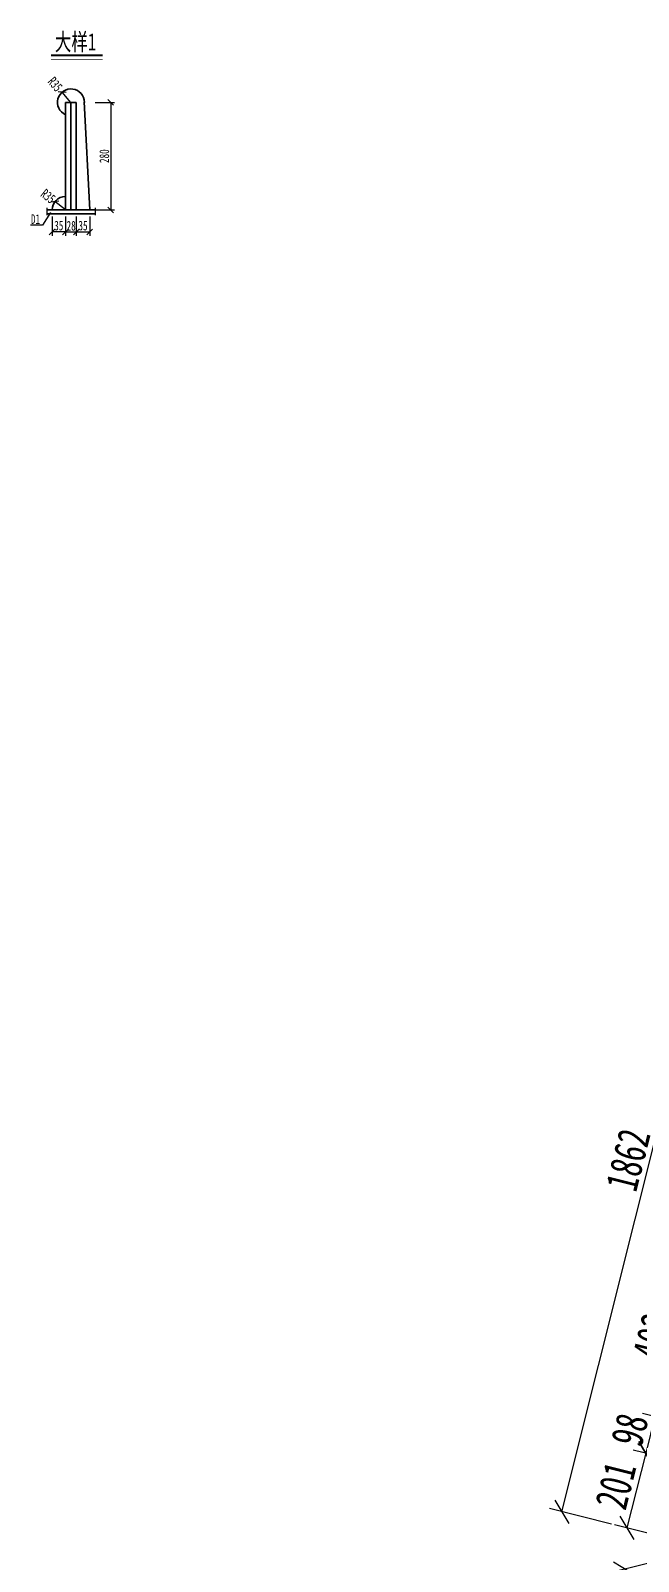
# Model space of a CAD drawing. Header units: millimetres. Extents: x -450182 to -147179, y 306993 to 695793.
# Drawn here: x -180509 to -178927, y 354258 to 358245 of the extents above; entities that cross this region are included whole.
import ezdxf

# ---------------------------------------------------------------- set-up
doc = ezdxf.new("R2010")
doc.units = ezdxf.units.MM
doc.header["$PDMODE"] = 34
doc.layers.get('Defpoints').update_dxf_attribs({"color": 8})
for name, color, linetype, lineweight in [('加粗线', 6, 'Continuous', 25), ('标注', 4, 'Continuous', 13), ('细线', 4, 'Continuous', 15), ('钢板粗线', 1, 'Continuous', 25)]:
    doc.layers.add(name, color=color, linetype=linetype, lineweight=lineweight)
doc.styles.add('111', font='仿宋_GB2312.ttf', dxfattribs={"width": 0.7})
doc.styles.get("Standard").update_dxf_attribs({"font": '仿宋_GB2312.ttf'})
doc.dimstyles.new('200', dxfattribs={"dimscale": 0, "dimtxt": 2.5, "dimasz": 1.5, "dimexe": 1, "dimexo": 1, "dimgap": 0.4, "dimtad": 1, "dimdec": 0, "dimdsep": 46, "dimtxsty": '111', "dimblk": 'OBLIQUE', "dimcen": 0, "dimclrd": 256, "dimclre": 256, "dimclrt": 256, "dimadec": 1, "dimazin": 2, "dimtfac": 1, "dimtdec": 0, "dimtmove": 2, "dimatfit": 3, "dimfxl": 4, "dimfxlon": 1, "dimtolj": 1, "dimlwd": -1, "dimlwe": -1, "dimarcsym": 0})

# ---------------------------------------------------------------- blocks, each defined once
blk = doc.blocks.new('_Oblique')
at = {"color": 0, "linetype": 'ByBlock', "lineweight": -2}
blk.add_line((-0.5, -0.5), (0.5, 0.5), dxfattribs=at)
blk = doc.blocks.new('*D193')
at = {"layer": 'Defpoints', "color": 0, "transparency": 16777216}
for p in [(-180389.9, 358057.9), (-180389.9, 357777.9), (-180300.3, 357777.9)]:
    blk.add_point(p, dxfattribs=at)
at = {"layer": '标注', "transparency": 16777216}
for p, q in [((-180340.3, 358057.9), (-180290.3, 358057.9)), ((-180300.3, 358057.9), (-180300.3, 357777.9)), ((-180340.3, 357777.9), (-180290.3, 357777.9))]:
    blk.add_line(p, q, dxfattribs=at)
at = {"layer": '标注', "transparency": 16777216, "xscale": 14.99999999999996, "yscale": 14.99999999999996, "zscale": 14.99999999999996}
for p, rotation in [((-180300.3, 358057.9), 90), ((-180300.3, 357777.9), 270)]:
    blk.add_blockref('_Oblique', p, dxfattribs=dict(at, rotation=rotation))
at = {"layer": '标注', "transparency": 16777216, "insert": (-180316.8, 357917.9), "char_height": 25, "attachment_point": 5, "rotation": 90, "style": '111'}
blk.add_mtext('\\A1;280', dxfattribs=at)
blk = doc.blocks.new('*D194')
at = {"layer": 'Defpoints', "color": 0, "transparency": 16777216}
for p in [(-180389.9, 357777.9), (-180354.9, 357777.9), (-180354.9, 357720.4)]:
    blk.add_point(p, dxfattribs=at)
at = {"layer": '标注', "transparency": 16777216}
for p, q in [((-180389.9, 357760.4), (-180389.9, 357710.4)), ((-180354.9, 357760.4), (-180354.9, 357710.4)), ((-180389.9, 357720.4), (-180354.9, 357720.4))]:
    blk.add_line(p, q, dxfattribs=at)
at = {"layer": '标注', "transparency": 16777216, "xscale": 14.99999999999996, "yscale": 14.99999999999996, "zscale": 14.99999999999996, "rotation": 180}
blk.add_blockref('_Oblique', (-180389.9, 357720.4), dxfattribs=at)
at = {"layer": '标注', "transparency": 16777216, "xscale": 14.99999999999996, "yscale": 14.99999999999996, "zscale": 14.99999999999996}
blk.add_blockref('_Oblique', (-180354.9, 357720.4), dxfattribs=at)
at = {"layer": '标注', "transparency": 16777216, "insert": (-180372.4, 357736.9), "char_height": 25, "attachment_point": 5, "style": '111'}
blk.add_mtext('\\A1;35', dxfattribs=at)
blk = doc.blocks.new('*D195')
at = {"layer": 'Defpoints', "color": 0, "transparency": 16777216}
for p in [(-180417.9, 357777.9), (-180389.9, 357777.9), (-180389.9, 357720.4)]:
    blk.add_point(p, dxfattribs=at)
at = {"layer": '标注', "transparency": 16777216}
for p, q in [((-180417.9, 357760.4), (-180417.9, 357710.4)), ((-180389.9, 357760.4), (-180389.9, 357710.4)), ((-180417.9, 357720.4), (-180432.9, 357720.4)), ((-180417.9, 357720.4), (-180389.9, 357720.4)), ((-180389.9, 357720.4), (-180374.9, 357720.4))]:
    blk.add_line(p, q, dxfattribs=at)
at = {"layer": '标注', "transparency": 16777216, "xscale": 14.99999999999996, "yscale": 14.99999999999996, "zscale": 14.99999999999996}
blk.add_blockref('_Oblique', (-180417.9, 357720.4), dxfattribs=at)
at = {"layer": '标注', "transparency": 16777216, "xscale": 14.99999999999996, "yscale": 14.99999999999996, "zscale": 14.99999999999996, "rotation": 180}
blk.add_blockref('_Oblique', (-180389.9, 357720.4), dxfattribs=at)
at = {"layer": '标注', "transparency": 16777216, "insert": (-180403.3, 357736.5), "char_height": 25, "attachment_point": 5, "style": '111'}
blk.add_mtext('\\A1;28', dxfattribs=at)
blk = doc.blocks.new('*D196')
at = {"layer": 'Defpoints', "color": 0, "transparency": 16777216}
for p in [(-180452.9, 357777.9), (-180417.9, 357777.9), (-180452.9, 357720.4)]:
    blk.add_point(p, dxfattribs=at)
at = {"layer": '标注', "transparency": 16777216}
for p, q in [((-180452.9, 357760.4), (-180452.9, 357710.4)), ((-180417.9, 357760.4), (-180417.9, 357710.4)), ((-180417.9, 357720.4), (-180452.9, 357720.4))]:
    blk.add_line(p, q, dxfattribs=at)
at = {"layer": '标注', "transparency": 16777216, "xscale": 14.99999999999996, "yscale": 14.99999999999996, "zscale": 14.99999999999996, "rotation": 180}
blk.add_blockref('_Oblique', (-180452.9, 357720.4), dxfattribs=at)
at = {"layer": '标注', "transparency": 16777216, "xscale": 14.99999999999996, "yscale": 14.99999999999996, "zscale": 14.99999999999996}
blk.add_blockref('_Oblique', (-180417.9, 357720.4), dxfattribs=at)
at = {"layer": '标注', "transparency": 16777216, "insert": (-180435.4, 357736.9), "char_height": 25, "attachment_point": 5, "style": '111'}
blk.add_mtext('\\A1;35', dxfattribs=at)
blk = doc.blocks.new('*D197')
at = {"layer": 'Defpoints', "color": 0, "transparency": 16777216}
for p in [(-180445.4, 357799.6), (-180417.9, 357777.9)]:
    blk.add_point(p, dxfattribs=at)
at = {"layer": '标注', "transparency": 16777216}
blk.add_line((-180417.9, 357777.9), (-180445.4, 357799.6), dxfattribs=at)
at = {"layer": '标注', "transparency": 16777216, "xscale": 14.99999999999996, "yscale": 14.99999999999996, "zscale": 14.99999999999996, "rotation": 141.8069079756408}
blk.add_blockref('_Oblique', (-180445.4, 357799.6), dxfattribs=at)
at = {"layer": '标注', "transparency": 16777216, "insert": (-180463.2, 357813.5), "char_height": 25, "attachment_point": 5, "rotation": 321.8069, "style": '111'}
blk.add_mtext('\\A1;R35', dxfattribs=at)
blk = doc.blocks.new('*D198')
at = {"layer": 'Defpoints', "color": 0, "transparency": 16777216}
for p in [(-180426.6, 358084.6), (-180403.9, 358057.9)]:
    blk.add_point(p, dxfattribs=at)
at = {"layer": '标注', "transparency": 16777216}
blk.add_line((-180403.9, 358057.9), (-180426.6, 358084.6), dxfattribs=at)
at = {"layer": '标注', "transparency": 16777216, "xscale": 14.99999999999996, "yscale": 14.99999999999996, "zscale": 14.99999999999996, "rotation": 130.3547048949443}
blk.add_blockref('_Oblique', (-180426.6, 358084.6), dxfattribs=at)
at = {"layer": '标注', "transparency": 16777216, "insert": (-180444.9, 358105.2), "char_height": 25, "attachment_point": 5, "rotation": 310.3547, "style": '111'}
blk.add_mtext('\\A1;R35', dxfattribs=at)
blk = doc.blocks.new('*D376')
at = {"layer": 'Defpoints', "color": 0, "transparency": 16777216}
for p in [(-178574.4, 354972.2), (-178884.1, 354635.2), (-178671.9, 354582.2)]:
    blk.add_point(p, dxfattribs=at)
at = {"layer": '标注', "transparency": 16777216}
for p, q in [((-178786.6, 355025.2), (-178884.1, 354635.2)), ((-178657.2, 354992.9), (-178818.9, 355033.3)), ((-178754.7, 354602.9), (-178916.4, 354643.3))]:
    blk.add_line(p, q, dxfattribs=at)
at = {"layer": '标注', "transparency": 16777216, "xscale": 49.99999999999994, "yscale": 49.99999999999994, "zscale": 49.99999999999994}
for p, rotation in [((-178786.6, 355025.2), 75.96375653207751), ((-178884.1, 354635.2), 255.9637565320776)]:
    blk.add_blockref('_Oblique', p, dxfattribs=dict(at, rotation=rotation))
at = {"layer": '标注', "transparency": 16777216, "insert": (-178888.7, 354843.6), "char_height": 83.33, "attachment_point": 5, "rotation": 75.9638, "style": '111'}
blk.add_mtext('\\A1;402', dxfattribs=at)
blk = doc.blocks.new('*D377')
at = {"layer": 'Defpoints', "color": 0, "transparency": 16777216}
for p in [(-178671.9, 354582.2), (-178907.8, 354540.2), (-178695.7, 354487.1)]:
    blk.add_point(p, dxfattribs=at)
at = {"layer": '标注', "transparency": 16777216}
for p, q in [((-178754.7, 354602.9), (-178916.4, 354643.3)), ((-178884.1, 354635.2), (-178907.8, 354540.2)), ((-178778.5, 354507.8), (-178940.2, 354548.2))]:
    blk.add_line(p, q, dxfattribs=at)
at = {"layer": '标注', "transparency": 16777216, "xscale": 49.99999999999994, "yscale": 49.99999999999994, "zscale": 49.99999999999994}
for p, rotation in [((-178884.1, 354635.2), 75.96375653208997), ((-178907.8, 354540.2), 255.96375653209)]:
    blk.add_blockref('_Oblique', p, dxfattribs=dict(at, rotation=rotation))
at = {"layer": '标注', "transparency": 16777216, "insert": (-178949.3, 354601), "char_height": 83.33, "attachment_point": 5, "rotation": 75.9638, "style": '111'}
blk.add_mtext('\\A1;98', dxfattribs=at)
blk = doc.blocks.new('*D378')
at = {"layer": 'Defpoints', "color": 0, "transparency": 16777216}
for p in [(-178695.7, 354487.1), (-178956.6, 354345.2), (-178744.4, 354292.1)]:
    blk.add_point(p, dxfattribs=at)
at = {"layer": '标注', "transparency": 16777216}
for p, q in [((-178907.8, 354540.2), (-178956.6, 354345.2)), ((-178778.5, 354507.8), (-178940.2, 354548.2)), ((-178827.2, 354312.8), (-178988.9, 354353.2))]:
    blk.add_line(p, q, dxfattribs=at)
at = {"layer": '标注', "transparency": 16777216, "xscale": 49.99999999999994, "yscale": 49.99999999999994, "zscale": 49.99999999999994}
for p, rotation in [((-178907.8, 354540.2), 75.96375653207352), ((-178956.6, 354345.2), 255.9637565320735)]:
    blk.add_blockref('_Oblique', p, dxfattribs=dict(at, rotation=rotation))
at = {"layer": '标注', "transparency": 16777216, "insert": (-178985.6, 354456), "char_height": 83.33, "attachment_point": 5, "rotation": 75.9638, "style": '111'}
blk.add_mtext('\\A1;201', dxfattribs=at)
blk = doc.blocks.new('*D379')
at = {"layer": 'Defpoints', "color": 0, "transparency": 16777216}
for p in [(-178744.4, 354292.1), (-178695.7, 354097.1), (-178912.8, 354042.8)]:
    blk.add_point(p, dxfattribs=at)
at = {"layer": '标注', "transparency": 16777216}
for p, q in [((-178832.2, 354270.2), (-178993.9, 354229.7)), ((-178961.6, 354237.8), (-178912.8, 354042.8)), ((-178783.5, 354075.2), (-178945.2, 354034.7))]:
    blk.add_line(p, q, dxfattribs=at)
at = {"layer": '标注', "transparency": 16777216, "xscale": 49.99999999999994, "yscale": 49.99999999999994, "zscale": 49.99999999999994}
for p, rotation in [((-178961.6, 354237.8), 104.0362434679345), ((-178912.8, 354042.8), 284.0362434679345)]:
    blk.add_blockref('_Oblique', p, dxfattribs=dict(at, rotation=rotation))
at = {"layer": '标注', "transparency": 16777216, "insert": (-178883.8, 354153.7), "char_height": 83.33, "attachment_point": 5, "rotation": 284.0362, "style": '111'}
blk.add_mtext('\\A1;201', dxfattribs=at)
blk = doc.blocks.new('*D386')
at = {"layer": 'Defpoints', "color": 0, "transparency": 16777216}
for p in [(-178744.4, 354292.1), (-179132, 354195.2), (-178292.9, 352486.1)]:
    blk.add_point(p, dxfattribs=at)
at = {"layer": '标注', "transparency": 16777216}
for p, q in [((-179002.7, 354227.6), (-179164.3, 354187.1)), ((-178680.5, 352389.2), (-179132, 354195.2)), ((-178551.2, 352421.6), (-178712.8, 352381.1))]:
    blk.add_line(p, q, dxfattribs=at)
at = {"layer": '标注', "transparency": 16777216, "xscale": 49.99999999999994, "yscale": 49.99999999999994, "zscale": 49.99999999999994}
for p, rotation in [((-179132, 354195.2), 104.036243467926), ((-178680.5, 352389.2), 284.036243467926)]:
    blk.add_blockref('_Oblique', p, dxfattribs=dict(at, rotation=rotation))
at = {"layer": '标注', "transparency": 16777216, "insert": (-178852.9, 353305.6), "char_height": 83.33, "attachment_point": 5, "rotation": 284.0362, "style": '111'}
blk.add_mtext('\\A1;1862', dxfattribs=at)
blk = doc.blocks.new('*D387')
at = {"layer": 'Defpoints', "color": 0, "transparency": 16777216}
for p in [(-178674.3, 356193.5), (-178292.9, 356098.1), (-178744.4, 354292.1)]:
    blk.add_point(p, dxfattribs=at)
at = {"layer": '标注', "transparency": 16777216}
for p, q in [((-179125.8, 354387.5), (-178674.3, 356193.5)), ((-178544.9, 356161.1), (-178706.6, 356201.5)), ((-178996.4, 354355.1), (-179158.1, 354395.5))]:
    blk.add_line(p, q, dxfattribs=at)
at = {"layer": '标注', "transparency": 16777216, "xscale": 49.99999999999994, "yscale": 49.99999999999994, "zscale": 49.99999999999994}
for p, rotation in [((-178674.3, 356193.5), 75.96375653207353), ((-179125.8, 354387.5), 255.9637565320735)]:
    blk.add_blockref('_Oblique', p, dxfattribs=dict(at, rotation=rotation))
at = {"layer": '标注', "transparency": 16777216, "insert": (-178953.4, 355303.8), "char_height": 83.33, "attachment_point": 5, "rotation": 75.9638, "style": '111'}
blk.add_mtext('\\A1;1862', dxfattribs=at)

msp = doc.modelspace()

# ---------------------------------------------------------------- linework, layer by layer
at = {"layer": 'Defpoints'}
msp.add_line((-180403.9, 357777.9), (-180403.9, 358057.9), dxfattribs=at)
at = {"layer": '加粗线', "ltscale": 100, "const_width": 5}
msp.add_lwpolyline([(-180456, 358180.3), (-180321.1, 358180.3)], dxfattribs=at)
at = {"layer": '标注'}
for p, q in [((-180457, 357770.8), (-180477.6, 357738.1)), ((-180466.5, 357783.6), (-180466.5, 357764.6)), ((-180340.9, 357783.6), (-180340.9, 357764.6)), ((-180477.6, 357738.1), (-180508.7, 357738.1))]:
    msp.add_line(p, q, dxfattribs=at)
at = {"layer": '细线', "ltscale": 100, "const_width": 1.5}
msp.add_lwpolyline([(-180456, 358170.3), (-180321.1, 358170.3)], dxfattribs=at)
at = {"layer": '钢板粗线'}
for p, q in [((-180417.9, 358057.9), (-180389.9, 358057.9)), ((-180417.9, 357777.9), (-180417.9, 358057.9)), ((-180389.9, 357777.9), (-180389.9, 358057.9)), ((-180354.9, 357777.9), (-180369, 358059.2)), ((-180466.5, 357777.9), (-180340.9, 357777.9)), ((-180466.5, 357767.9), (-180340.9, 357767.9))]:
    msp.add_line(p, q, dxfattribs=at)
for centre, start, end in [((-180403.9, 358057.9), 0, 246.4218), ((-180417.9, 357777.9), 90, 180)]:
    msp.add_arc(centre, 35, start, end, dxfattribs=at)

# ---------------------------------------------------------------- texts
at = {"width": 0.7}
msp.add_text('大样1', height=45, dxfattribs=at).set_placement((-180445.6, 358193.1))
at = {"layer": '标注', "insert": (-180496, 357753.9), "char_height": 25, "attachment_point": 5, "style": '111'}
msp.add_mtext('\\A1;D1', dxfattribs=at)

# ---------------------------------------------------------------- dimensions: what is measured, and where the dimension line sits
at = {"layer": '标注'}
for center, mpoint, picture, middle in [((-180403.9, 358057.9), (-180426.6, 358084.6), '*D198', (-180444.9, 358105.2)), ((-180417.9, 357777.9), (-180445.4, 357799.6), '*D197', (-180463.2, 357813.5))]:
    dim = msp.add_radius_dim(center=center, mpoint=mpoint, dimstyle='200', override={"dimscale": 10, "dimarcsym": 1}, dxfattribs=at)
    dim.commit()
    dim.dimension.update_dxf_attribs({"geometry": picture, "text_midpoint": middle, "dimtype": 164})
dim = msp.add_linear_dim(base=(-180300.3, 357777.9), p1=(-180389.9, 358057.9), p2=(-180389.9, 357777.9), angle=90, dimstyle='200', override={"dimscale": 10, "dimarcsym": 1}, dxfattribs=at)
dim.commit()
dim.dimension.update_dxf_attribs({"geometry": '*D193', "text_midpoint": (-180316.8, 357917.9)})
for base, p1, p2, picture, middle in [((-180452.9, 357720.4), (-180417.9, 357777.9), (-180452.9, 357777.9), '*D196', (-180435.4, 357736.9)), ((-180354.9, 357720.4), (-180389.9, 357777.9), (-180354.9, 357777.9), '*D194', (-180372.4, 357736.9))]:
    dim = msp.add_linear_dim(base=base, p1=p1, p2=p2, dimstyle='200', override={"dimscale": 10, "dimarcsym": 1}, dxfattribs=at)
    dim.commit()
    dim.dimension.update_dxf_attribs({"geometry": picture, "text_midpoint": middle})
dim = msp.add_linear_dim(base=(-180389.9, 357720.4), p1=(-180417.9, 357777.9), p2=(-180389.9, 357777.9), dimstyle='200', override={"dimscale": 10, "dimarcsym": 1}, dxfattribs=at)
dim.commit()
dim.dimension.update_dxf_attribs({"geometry": '*D195', "text_midpoint": (-180403.3, 357736.5), "dimtype": 160})
for p1, p2, distance, picture, middle in [((-178744.4, 354292.1), (-178292.9, 356098.1), 393.1, '*D387', (-178953.4, 355303.8)), ((-178574.4, 354972.2), (-178671.9, 354582.2), -218.7, '*D376', (-178888.7, 354843.6)), ((-178671.9, 354582.2), (-178695.7, 354487.1), -218.7, '*D377', (-178949.3, 354601)), ((-178695.7, 354487.1), (-178744.4, 354292.1), -218.7, '*D378', (-178985.6, 354456)), ((-178292.9, 352486.1), (-178744.4, 354292.1), 399.5, '*D386', (-178852.9, 353305.6)), ((-178744.4, 354292.1), (-178695.7, 354097.1), -223.8, '*D379', (-178883.8, 354153.7))]:
    dim = msp.add_aligned_dim(p1=p1, p2=p2, distance=distance, dimstyle='200', override={"dimscale": 33.333333, "dimarcsym": 1}, dxfattribs=at)
    dim.commit()
    dim.dimension.update_dxf_attribs({"geometry": picture, "text_midpoint": middle})

doc.saveas('drawing.dxf')
